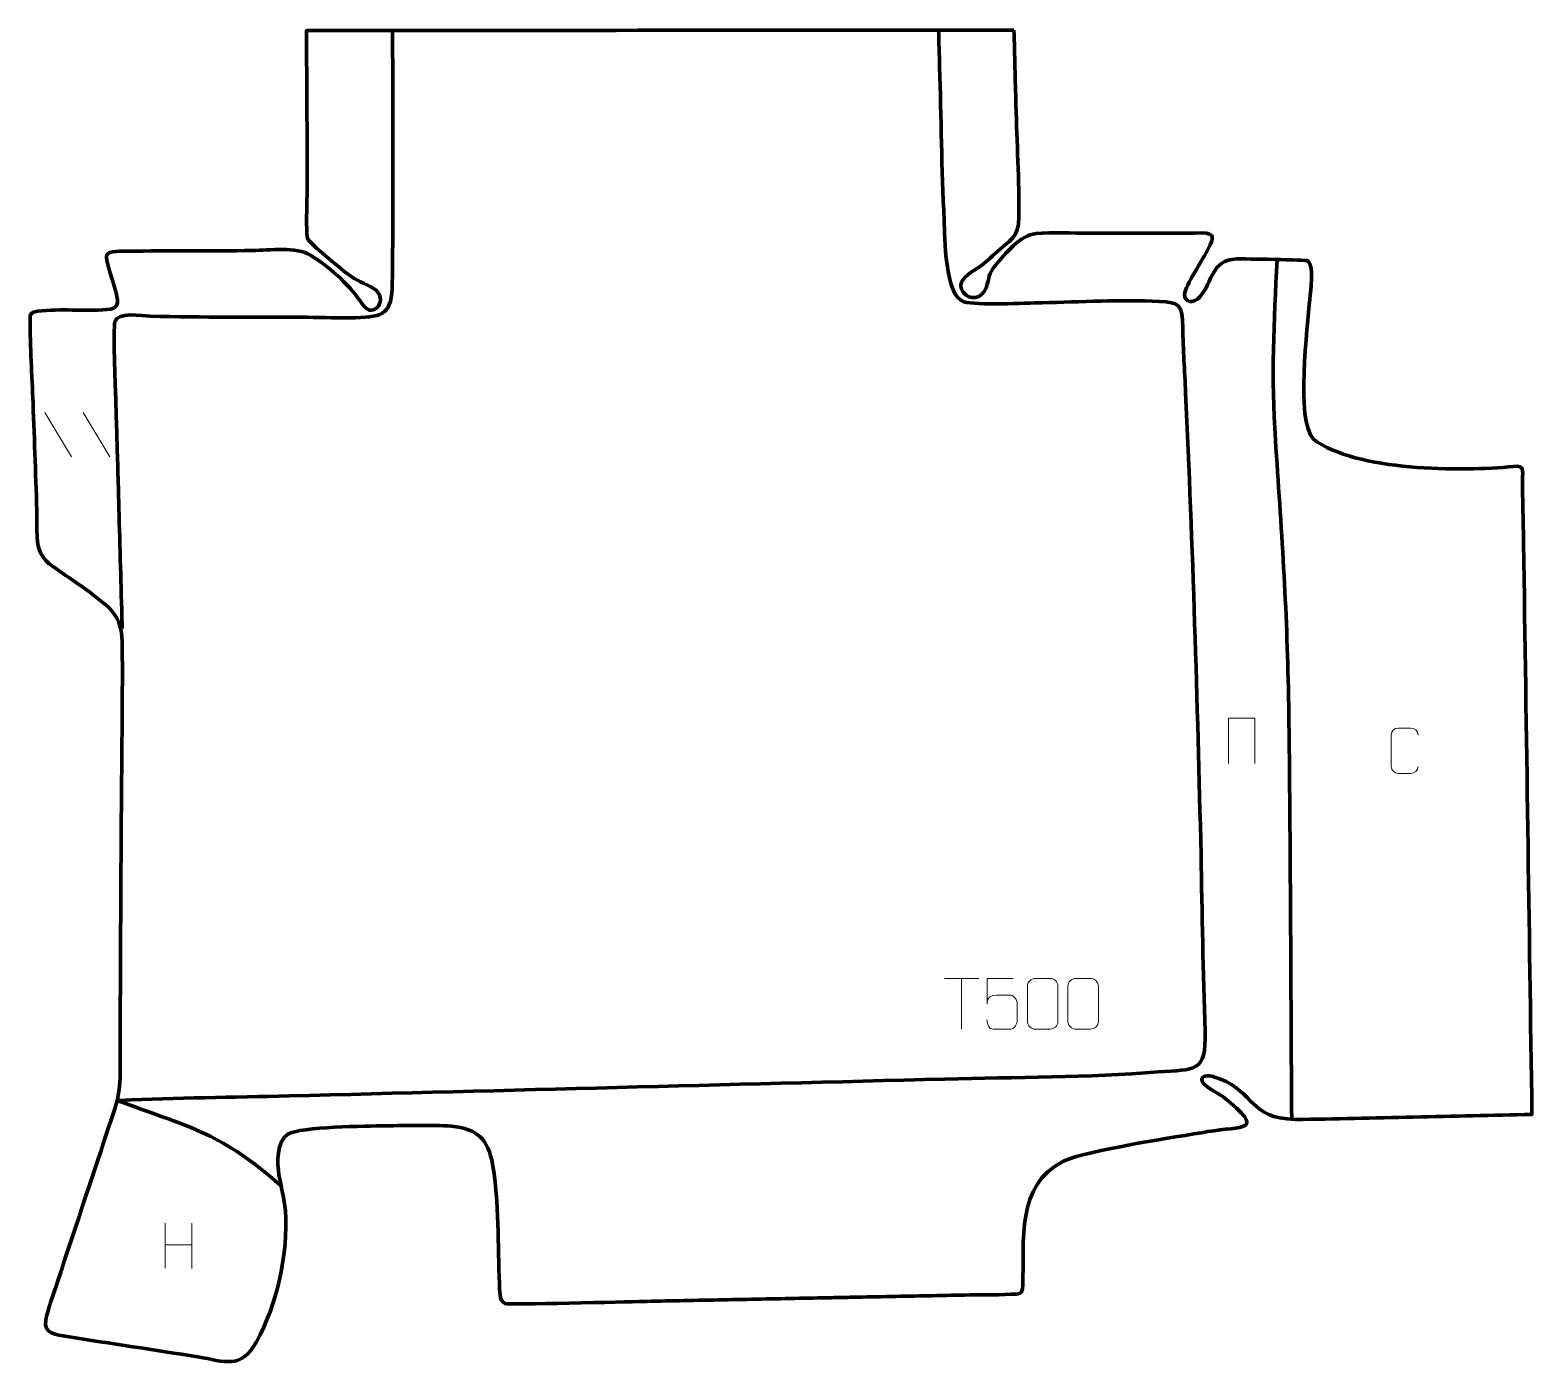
# Model space of a CAD drawing. Header units: millimetres. Extents: x 972 to 1713, y 87 to 748.
import ezdxf

# ---------------------------------------------------------------- set-up
doc = ezdxf.new("R2010")
doc.units = ezdxf.units.MM
doc.header["$MEASUREMENT"] = 0
doc.layers.add('layer 2', color=7, linetype='Continuous')
doc.layers.add('layer 3', color=7, linetype='Continuous')

msp = doc.modelspace()

# ---------------------------------------------------------------- linework, layer by layer
at = {"layer": 'layer 2', "color": 142, "lineweight": 158}
for points, knots in [([(1150.7404, 748.1196), (1150.7049, 706.5768), (1151.2259, 665.0112), (1150.532, 623.4735), (1150.532, 623.4735), (1150.2786, 608.3133), (1146.6939, 606.9999), (1132.3469, 606.4326), (1132.3469, 606.4326), (1124.7452, 606.161), (1116.3218, 606.6005), (1108.5775, 606.618), (1108.5775, 606.618), (1082.725, 606.6763), (1056.8943, 606.5499), (1031.0461, 607.2154), (1031.0461, 607.2154), (1026.9758, 607.3238), (1015.1295, 609.5528), (1013.7233, 604.3537), (1013.7233, 604.3537), (1012.6035, 600.214), (1013.893, 573.8402), (1014.079, 567.2185), (1014.079, 567.2185), (1014.3886, 556.1985), (1014.7497, 545.18), (1015.0667, 534.1602), (1015.0667, 534.1602), (1015.0667, 534.1602), (1015.0773, 533.7836), (1015.0773, 533.7836), (1015.0773, 533.7836), (1015.2417, 527.7673), (1015.4061, 521.7512), (1015.571, 515.7349), (1015.571, 515.7349), (1016.0917, 496.7363), (1016.6124, 477.7377), (1017.1332, 458.7391), (1017.1332, 458.7391), (1017.1852, 456.8393), (1017.2373, 454.9394), (1017.2894, 453.0396)], [0, 0, 0, 0, 0.08333333, 0.08333333, 0.08333333, 0.08333333, 0.16666667, 0.16666667, 0.16666667, 0.16666667, 0.25, 0.25, 0.25, 0.25, 0.33333333, 0.33333333, 0.33333333, 0.33333333, 0.41666667, 0.41666667, 0.41666667, 0.41666667, 0.5, 0.5, 0.5, 0.5, 0.58333333, 0.58333333, 0.58333333, 0.58333333, 0.66666667, 0.66666667, 0.66666667, 0.66666667, 0.75, 0.75, 0.75, 0.75, 0.83333333, 0.83333333, 0.83333333, 0.83333333, 1, 1, 1, 1]), ([(1420.128, 748.3239), (1420.3007, 742.296), (1420.4735, 736.2682), (1420.6461, 730.2403), (1420.6461, 730.2403), (1421.3597, 705.2034), (1421.5743, 679.6574), (1422.8603, 654.7005), (1422.8603, 654.7005), (1423.2018, 646.2516), (1423.1351, 617.2743), (1432.5975, 614.3272), (1432.5975, 614.3272), (1438.8773, 612.3714), (1462.8177, 613.6979), (1471.2313, 613.81), (1471.2313, 613.81), (1490.1078, 614.148), (1510.312, 615.439), (1529.0412, 614.4762), (1529.0412, 614.4762), (1539.225, 613.9527), (1540.3849, 612.9696), (1540.5749, 601.4668), (1540.5749, 601.4668), (1540.747, 591.0466), (1541.534, 579.8698), (1542.0237, 569.3801), (1542.0237, 569.3801), (1545.4837, 493.6464), (1547.8975, 417.3933), (1549.6082, 341.5955), (1549.6082, 341.5955), (1550.1935, 312.4181), (1550.5949, 283.4821), (1551.608, 254.2959), (1551.608, 254.2959), (1552.3256, 233.6249), (1546.4521, 235.7574), (1528.5007, 234.2948), (1528.5007, 234.2948), (1493.8789, 231.468), (1458.0551, 231.7023), (1423.2371, 230.8027), (1423.2371, 230.8027), (1315.3957, 228.0165), (1207.5543, 225.2306), (1099.7131, 222.4448), (1099.7131, 222.4448), (1072.102, 221.7591), (1044.0125, 221.5917), (1016.473, 220.2792), (1016.473, 220.2792), (1013.9808, 220.1604), (1015.2247, 220.0621), (1017.268, 219.3161), (1017.268, 219.3161), (1052.025, 206.625), (1066.4796, 203.7477), (1095.3134, 178.3901)], [0, 0, 0, 0, 0.0625, 0.0625, 0.0625, 0.0625, 0.125, 0.125, 0.125, 0.125, 0.1875, 0.1875, 0.1875, 0.1875, 0.25, 0.25, 0.25, 0.25, 0.3125, 0.3125, 0.3125, 0.3125, 0.375, 0.375, 0.375, 0.375, 0.4375, 0.4375, 0.4375, 0.4375, 0.5, 0.5, 0.5, 0.5, 0.5625, 0.5625, 0.5625, 0.5625, 0.625, 0.625, 0.625, 0.625, 0.6875, 0.6875, 0.6875, 0.6875, 0.75, 0.75, 0.75, 0.75, 0.8125, 0.8125, 0.8125, 0.8125, 0.875, 0.875, 0.875, 0.875, 1, 1, 1, 1]), ([(1587.1265, 634.9304), (1585.5541, 604.4288), (1584.2539, 576.8406), (1586.3165, 546.2098), (1586.3165, 546.2098), (1589.1932, 503.7684), (1592.1077, 462.4604), (1592.7726, 419.8574), (1592.7726, 419.8574), (1593.827, 351.8097), (1593.8095, 283.5837), (1594.3267, 215.5073), (1594.3267, 215.5073), (1594.3387, 213.923), (1594.3508, 212.3388), (1594.3628, 210.7545)], [0, 0, 0, 0, 0.2, 0.2, 0.2, 0.2, 0.4, 0.4, 0.4, 0.4, 0.6, 0.6, 0.6, 0.6, 1, 1, 1, 1])]:
    msp.add_open_spline(points, degree=3, knots=knots, dxfattribs=at)
at = {"layer": 'layer 2', "color": 142, "lineweight": 9}
for points in [[(979.112, 559.717), (979.112, 559.717), (992.2696, 537.8547), (992.2696, 537.8547)], [(979.112, 559.717), (979.112, 559.717), (992.2696, 537.8547), (992.2696, 537.8547)], [(997.9794, 559.717), (997.9794, 559.717), (1011.1369, 537.8547), (1011.1369, 537.8547)], [(997.9794, 559.717), (997.9794, 559.717), (1011.1369, 537.8547), (1011.1369, 537.8547)], [(1422.9866, 280.3632), (1422.9866, 280.3632), (1439.9706, 280.3632), (1439.9706, 280.3632)], [(1431.4788, 255.4378), (1431.4788, 255.4378), (1431.4788, 280.3867), (1431.4788, 280.3867)], [(1038.4546, 159.704), (1038.4546, 159.704), (1038.4546, 137.5154), (1038.4546, 137.5154)], [(1051.5679, 159.704), (1051.5679, 159.704), (1051.5679, 137.3578), (1051.5679, 137.3578)], [(1038.472, 149.0636), (1038.472, 149.0636), (1051.5679, 149.0636), (1051.5679, 149.0636)]]:
    msp.add_open_spline(points, degree=3, dxfattribs=at)
for points, knots in [([(1563.1111, 386.5472), (1563.1111, 386.5472), (1563.1111, 408.8933), (1563.1111, 408.8933), (1563.1111, 408.8933), (1563.1111, 408.8933), (1576.227, 408.8933), (1576.227, 408.8933), (1576.227, 408.8933), (1576.227, 408.8933), (1576.227, 386.5472), (1576.227, 386.5472)], [0, 0, 0, 0, 0.25, 0.25, 0.25, 0.25, 0.5, 0.5, 0.5, 0.5, 1, 1, 1, 1]), ([(1656.7349, 385.028), (1656.6098, 382.9474), (1655.1079, 381.6225), (1653.1845, 381.6128), (1653.1845, 381.6128), (1651.0963, 381.6131), (1649.0081, 381.6131), (1646.9202, 381.6128), (1646.9202, 381.6128), (1645.1963, 381.5184), (1643.4303, 383.206), (1643.4403, 385.0125), (1643.4403, 385.0125), (1643.4406, 390.1796), (1643.4406, 395.3464), (1643.4403, 400.5129), (1643.4403, 400.5129), (1643.4441, 402.4276), (1645.0083, 403.9672), (1646.9357, 403.9551), (1646.9357, 403.9551), (1649.0184, 403.9551), (1651.1015, 403.9551), (1653.1845, 403.9551), (1653.1845, 403.9551), (1654.9278, 403.9869), (1656.7111, 402.6513), (1656.7349, 400.4683)], [0, 0, 0, 0, 0.125, 0.125, 0.125, 0.125, 0.25, 0.25, 0.25, 0.25, 0.375, 0.375, 0.375, 0.375, 0.5, 0.5, 0.5, 0.5, 0.625, 0.625, 0.625, 0.625, 0.75, 0.75, 0.75, 0.75, 1, 1, 1, 1]), ([(1456.868, 280.3647), (1456.868, 280.3647), (1444.0187, 280.3647), (1444.0187, 280.3647), (1444.0187, 280.3647), (1444.019, 276.1349), (1444.019, 271.9047), (1444.0187, 267.6743), (1444.0187, 267.6743), (1444.0184, 270.9838), (1445.6491, 272.0554), (1448.4606, 272.116), (1448.4606, 272.116), (1450.8997, 272.1163), (1453.3388, 272.1163), (1455.7776, 272.116), (1455.7776, 272.116), (1457.427, 272.1227), (1458.9017, 269.7427), (1458.9302, 267.6743), (1458.9302, 267.6743), (1458.9299, 265.0875), (1458.9299, 262.5004), (1458.9302, 259.9132), (1458.9302, 259.9132), (1458.9763, 257.9541), (1457.4773, 255.5183), (1455.8516, 255.4598), (1455.8516, 255.4598), (1453.8955, 255.4601), (1449.0014, 255.4601), (1447.0447, 255.4598), (1447.0447, 255.4598), (1445.1996, 255.451), (1444.0927, 257.4154), (1444.0719, 259.9661)], [0, 0, 0, 0, 0.1, 0.1, 0.1, 0.1, 0.2, 0.2, 0.2, 0.2, 0.3, 0.3, 0.3, 0.3, 0.4, 0.4, 0.4, 0.4, 0.5, 0.5, 0.5, 0.5, 0.6, 0.6, 0.6, 0.6, 0.7, 0.7, 0.7, 0.7, 0.8, 0.8, 0.8, 0.8, 1, 1, 1, 1]), ([(1467.8912, 280.4092), (1470.2568, 280.4092), (1472.6229, 280.4092), (1474.989, 280.4092), (1474.989, 280.4092), (1476.9691, 280.4448), (1478.9948, 278.9508), (1479.0219, 276.5091), (1479.0219, 276.5091), (1479.0215, 270.7528), (1479.0215, 264.9961), (1479.0219, 259.2389), (1479.0219, 259.2389), (1478.8797, 256.9117), (1477.1737, 255.4297), (1474.989, 255.4189), (1474.989, 255.4189), (1472.617, 255.4193), (1470.2451, 255.4193), (1467.8735, 255.4189), (1467.8735, 255.4189), (1465.9154, 255.3133), (1463.9093, 257.2009), (1463.9207, 259.2215), (1463.9207, 259.2215), (1463.9211, 265.0011), (1463.9211, 270.7802), (1463.9207, 276.559), (1463.9207, 276.559), (1463.925, 278.7006), (1465.7018, 280.4228), (1467.8912, 280.4092)], [0, 0, 0, 0, 0.11111111, 0.11111111, 0.11111111, 0.11111111, 0.22222222, 0.22222222, 0.22222222, 0.22222222, 0.33333333, 0.33333333, 0.33333333, 0.33333333, 0.44444444, 0.44444444, 0.44444444, 0.44444444, 0.55555556, 0.55555556, 0.55555556, 0.55555556, 0.66666667, 0.66666667, 0.66666667, 0.66666667, 0.77777778, 0.77777778, 0.77777778, 0.77777778, 1, 1, 1, 1]), ([(1487.8875, 280.4092), (1490.2531, 280.4092), (1492.6192, 280.4092), (1494.9853, 280.4092), (1494.9853, 280.4092), (1496.9654, 280.4448), (1498.9911, 278.9508), (1499.0182, 276.5091), (1499.0182, 276.5091), (1499.0178, 270.7528), (1499.0178, 264.9961), (1499.0182, 259.2389), (1499.0182, 259.2389), (1498.876, 256.9117), (1497.17, 255.4297), (1494.9853, 255.4189), (1494.9853, 255.4189), (1492.6133, 255.4193), (1490.2414, 255.4193), (1487.8698, 255.4189), (1487.8698, 255.4189), (1485.9117, 255.3133), (1483.9056, 257.2009), (1483.917, 259.2215), (1483.917, 259.2215), (1483.9174, 265.0011), (1483.9174, 270.7802), (1483.917, 276.559), (1483.917, 276.559), (1483.9213, 278.7006), (1485.6981, 280.4228), (1487.8875, 280.4092)], [0, 0, 0, 0, 0.11111111, 0.11111111, 0.11111111, 0.11111111, 0.22222222, 0.22222222, 0.22222222, 0.22222222, 0.33333333, 0.33333333, 0.33333333, 0.33333333, 0.44444444, 0.44444444, 0.44444444, 0.44444444, 0.55555556, 0.55555556, 0.55555556, 0.55555556, 0.66666667, 0.66666667, 0.66666667, 0.66666667, 0.77777778, 0.77777778, 0.77777778, 0.77777778, 1, 1, 1, 1])]:
    msp.add_open_spline(points, degree=3, knots=knots, dxfattribs=at)
at = {"layer": 'layer 3', "color": 242, "lineweight": 158}
msp.add_open_spline([(1457.3273, 748.3522), (1457.645, 735.9696), (1457.9627, 723.5871), (1458.2806, 711.2046), (1458.2806, 711.2046), (1458.7696, 692.9724), (1459.9358, 674.149), (1459.7584, 655.9805), (1459.7584, 655.9805), (1459.6568, 645.5869), (1455.1872, 644.7512), (1448.2675, 638.2944), (1448.2675, 638.2944), (1443.9761, 634.2902), (1442.6299, 633.0186), (1437.5911, 629.7502), (1437.5911, 629.7502), (1434.0644, 627.4626), (1428.6878, 623.8642), (1432.2402, 619.0519), (1432.2402, 619.0519), (1435.4234, 614.7396), (1441.4949, 615.5035), (1443.565, 621.1921), (1443.565, 621.1921), (1445.4879, 626.4765), (1444.2831, 627.7064), (1448.3666, 632.4982), (1448.3666, 632.4982), (1453.1695, 638.1358), (1460.4116, 647.081), (1468.1937, 647.9153), (1468.1937, 647.9153), (1475.9585, 648.7479), (1486.5665, 648.068), (1494.696, 648.0763), (1494.696, 648.0763), (1513.1571, 648.0983), (1531.6184, 648.1108), (1550.0792, 648.2224), (1550.0792, 648.2224), (1556.7994, 648.0455), (1555.9171, 645.8691), (1553.1954, 640.4046), (1553.1954, 640.4046), (1550.8519, 635.6995), (1541.7115, 621.9112), (1541.4518, 618.0474), (1541.4518, 618.0474), (1541.1776, 613.9692), (1545.8906, 613.089), (1549.0487, 616.7477), (1549.0487, 616.7477), (1555.5769, 624.311), (1554.6548, 634.9731), (1567.1446, 635.4243), (1567.1446, 635.4243), (1571.1262, 635.4394), (1601.276, 635.0872), (1602.3483, 634.4515), (1602.3483, 634.4515), (1605.513, 631.6197), (1603.6847, 619.8894), (1603.3214, 615.6166), (1603.3214, 615.6166), (1602.1696, 602.0716), (1596.1881, 555.8053), (1605.1291, 546.4915), (1605.1291, 546.4915), (1625.7204, 530.6715), (1678.3204, 530.4314), (1703.7251, 533.0168), (1703.7251, 533.0168), (1709.4749, 533.602), (1708.208, 531.2526), (1708.2342, 526.4713), (1708.2342, 526.4713), (1708.2915, 516.0575), (1708.6307, 505.402), (1708.7847, 494.9499), (1708.7847, 494.9499), (1710.1674, 401.0912), (1711.5349, 307.2322), (1712.9114, 213.3734), (1712.9114, 213.3734), (1673.9907, 212.5142), (1635.0512, 211.4723), (1596.1298, 210.7826), (1596.1298, 210.7826), (1572.8232, 211.741), (1576.8234, 223.7685), (1558.8088, 230.897), (1558.8088, 230.897), (1556.9436, 231.6351), (1550.8717, 233.926), (1549.9732, 230.8686), (1549.9732, 230.8686), (1549.5795, 227.4681), (1558.1659, 223.8948), (1560.3883, 222.1208), (1560.3883, 222.1208), (1582.7563, 204.2648), (1569.654, 207.7382), (1552.9461, 204.8446), (1552.9461, 204.8446), (1537.9276, 202.2473), (1493.135, 195.629), (1481.7172, 190.2865), (1481.7172, 190.2865), (1457.9371, 178.1348), (1462.5987, 151.078), (1461.6227, 128.8837), (1461.6227, 128.8837), (1461.4167, 124.2018), (1460.3082, 124.8269), (1455.5347, 124.5894), (1455.5347, 124.5894), (1448.2507, 124.2271), (1440.2723, 124.3661), (1432.8775, 124.2193), (1432.8775, 124.2193), (1426.8576, 124.0998), (1420.8377, 123.9802), (1414.8178, 123.8607), (1414.8178, 123.8607), (1408.7979, 123.7412), (1402.778, 123.6216), (1396.7581, 123.5021), (1396.7581, 123.5021), (1390.4214, 123.3762), (1384.0847, 123.2504), (1377.748, 123.1246), (1377.748, 123.1246), (1374.2628, 123.0554), (1370.7776, 122.9862), (1367.2924, 122.917), (1367.2924, 122.917), (1361.2725, 122.7974), (1355.2526, 122.678), (1349.2327, 122.5584), (1349.2327, 122.5584), (1342.896, 122.4325), (1336.5594, 122.3067), (1330.2226, 122.1808), (1330.2226, 122.1808), (1317.5492, 121.9292), (1304.8757, 121.6775), (1292.2024, 121.4259), (1292.2024, 121.4259), (1286.1825, 121.3063), (1280.1626, 121.1868), (1274.1427, 121.0673), (1274.1427, 121.0673), (1266.5064, 120.9112), (1207.7645, 119.285), (1206.1884, 120.0302), (1206.1884, 120.0302), (1203.163, 121.4608), (1203.5914, 126.674), (1203.4279, 129.7554), (1203.4279, 129.7554), (1202.6018, 148.5593), (1203.3372, 170.2993), (1200.0835, 188.6286), (1200.0835, 188.6286), (1197.7628, 201.0475), (1192.725, 206.2918), (1179.7637, 207.5213), (1179.7637, 207.5213), (1169.5985, 208.1967), (1157.3987, 207.887), (1147.1709, 207.7145), (1147.1709, 207.7145), (1138.3487, 207.5662), (1105.1714, 207.3112), (1099.0251, 203.5702), (1099.0251, 203.5702), (1093.3717, 200.1292), (1093.7294, 189.2662), (1094.651, 183.5442), (1094.651, 183.5442), (1095.6248, 177.4984), (1097.2997, 171.8912), (1097.8817, 165.7243), (1097.8817, 165.7243), (1099.2389, 145.0719), (1093.6436, 119.2759), (1083.5508, 101.166), (1083.5508, 101.166), (1075.8011, 87.2609), (1068.0238, 91.5515), (1054.6, 93.7054), (1054.6, 93.7054), (1033.1358, 97.1459), (1011.6227, 100.2975), (990.1796, 103.7187), (990.1796, 103.7187), (984.7834, 104.6327), (978.4058, 105.0829), (979.5458, 111.8351), (979.5458, 111.8351), (980.3061, 116.3392), (983.7217, 125.7899), (985.3338, 130.674), (985.3338, 130.674), (994.7931, 159.3172), (1004.3324, 187.9339), (1013.7965, 216.5751), (1013.7965, 216.5751), (1017.261, 227.0598), (1016.2023, 240.17), (1016.26, 251.2889), (1016.26, 251.2889), (1016.4247, 283.0107), (1016.5838, 314.7326), (1016.7457, 346.4546), (1016.7457, 346.4546), (1016.9211, 379.7201), (1017.5367, 413.2604), (1017.3197, 446.4898), (1017.3197, 446.4898), (1016.8135, 460.065), (1011.3381, 463.1556), (1001.2572, 470.9799), (1001.2572, 470.9799), (995.1392, 475.6805), (988.8061, 479.4908), (982.6813, 483.9649), (982.6813, 483.9649), (973.7716, 490.4732), (975.4406, 498.0688), (975.2156, 507.8417), (975.2156, 507.8417), (974.7839, 526.5929), (973.9565, 545.4742), (973.291, 564.2321), (973.291, 564.2321), (972.7795, 577.8106), (971.8154, 592.1324), (971.8599, 605.6329), (971.8599, 605.6329), (971.8687, 608.2933), (972.0895, 608.965), (975.4981, 609.6149), (975.4981, 609.6149), (987.2594, 611.0156), (998.4005, 609.5109), (1009.698, 610.4441), (1009.698, 610.4441), (1015.4896, 610.9225), (1015.5895, 613.2312), (1014.2699, 618.7452), (1014.2699, 618.7452), (1013.5568, 621.7247), (1008.9347, 635.3296), (1009.5825, 637.1582), (1009.5825, 637.1582), (1010.5194, 639.803), (1017.3875, 639.1806), (1019.9113, 639.2228), (1019.9113, 639.2228), (1040.3705, 639.5461), (1061.0639, 639.4063), (1081.5585, 639.528), (1081.5585, 639.528), (1089.7208, 639.7858), (1103.2242, 641.5228), (1110.2834, 637.2058), (1110.2834, 637.2058), (1118.7953, 632.0006), (1128.9362, 623.1173), (1134.5574, 614.8627), (1134.5574, 614.8627), (1136.3707, 612.031), (1139.4157, 607.9642), (1142.9551, 611.3237), (1142.9551, 611.3237), (1145.9544, 614.1708), (1144.8913, 618.7064), (1141.2995, 620.898), (1141.2995, 620.898), (1136.5081, 623.8216), (1133.3416, 624.2817), (1128.215, 628.2473), (1128.215, 628.2473), (1125.2295, 630.6042), (1109.2487, 643.3925), (1108.686, 645.7267), (1108.686, 645.7267), (1107.9447, 649.984), (1108.4529, 661.897), (1108.519, 666.7723), (1108.519, 666.7723), (1108.7671, 685.0956), (1108.4242, 703.9061), (1108.3435, 722.2834), (1108.3435, 722.2834), (1108.3058, 730.8847), (1108.268, 739.4861), (1108.2302, 748.0874), (1108.2302, 748.0874), (1224.5959, 748.1757), (1340.9616, 748.2639), (1457.3273, 748.3522)], degree=3, knots=[0, 0, 0, 0, 0.01298701, 0.01298701, 0.01298701, 0.01298701, 0.02597403, 0.02597403, 0.02597403, 0.02597403, 0.03896104, 0.03896104, 0.03896104, 0.03896104, 0.05194805, 0.05194805, 0.05194805, 0.05194805, 0.06493506, 0.06493506, 0.06493506, 0.06493506, 0.07792208, 0.07792208, 0.07792208, 0.07792208, 0.09090909, 0.09090909, 0.09090909, 0.09090909, 0.1038961, 0.1038961, 0.1038961, 0.1038961, 0.11688312, 0.11688312, 0.11688312, 0.11688312, 0.12987013, 0.12987013, 0.12987013, 0.12987013, 0.14285714, 0.14285714, 0.14285714, 0.14285714, 0.15584416, 0.15584416, 0.15584416, 0.15584416, 0.16883117, 0.16883117, 0.16883117, 0.16883117, 0.18181818, 0.18181818, 0.18181818, 0.18181818, 0.19480519, 0.19480519, 0.19480519, 0.19480519, 0.20779221, 0.20779221, 0.20779221, 0.20779221, 0.22077922, 0.22077922, 0.22077922, 0.22077922, 0.23376623, 0.23376623, 0.23376623, 0.23376623, 0.24675325, 0.24675325, 0.24675325, 0.24675325, 0.25974026, 0.25974026, 0.25974026, 0.25974026, 0.27272727, 0.27272727, 0.27272727, 0.27272727, 0.28571429, 0.28571429, 0.28571429, 0.28571429, 0.2987013, 0.2987013, 0.2987013, 0.2987013, 0.31168831, 0.31168831, 0.31168831, 0.31168831, 0.32467532, 0.32467532, 0.32467532, 0.32467532, 0.33766234, 0.33766234, 0.33766234, 0.33766234, 0.35064935, 0.35064935, 0.35064935, 0.35064935, 0.36363636, 0.36363636, 0.36363636, 0.36363636, 0.37662338, 0.37662338, 0.37662338, 0.37662338, 0.38961039, 0.38961039, 0.38961039, 0.38961039, 0.4025974, 0.4025974, 0.4025974, 0.4025974, 0.41558442, 0.41558442, 0.41558442, 0.41558442, 0.42857143, 0.42857143, 0.42857143, 0.42857143, 0.44155844, 0.44155844, 0.44155844, 0.44155844, 0.45454545, 0.45454545, 0.45454545, 0.45454545, 0.46753247, 0.46753247, 0.46753247, 0.46753247, 0.48051948, 0.48051948, 0.48051948, 0.48051948, 0.49350649, 0.49350649, 0.49350649, 0.49350649, 0.50649351, 0.50649351, 0.50649351, 0.50649351, 0.51948052, 0.51948052, 0.51948052, 0.51948052, 0.53246753, 0.53246753, 0.53246753, 0.53246753, 0.54545455, 0.54545455, 0.54545455, 0.54545455, 0.55844156, 0.55844156, 0.55844156, 0.55844156, 0.57142857, 0.57142857, 0.57142857, 0.57142857, 0.58441558, 0.58441558, 0.58441558, 0.58441558, 0.5974026, 0.5974026, 0.5974026, 0.5974026, 0.61038961, 0.61038961, 0.61038961, 0.61038961, 0.62337662, 0.62337662, 0.62337662, 0.62337662, 0.63636364, 0.63636364, 0.63636364, 0.63636364, 0.64935065, 0.64935065, 0.64935065, 0.64935065, 0.66233766, 0.66233766, 0.66233766, 0.66233766, 0.67532468, 0.67532468, 0.67532468, 0.67532468, 0.68831169, 0.68831169, 0.68831169, 0.68831169, 0.7012987, 0.7012987, 0.7012987, 0.7012987, 0.71428571, 0.71428571, 0.71428571, 0.71428571, 0.72727273, 0.72727273, 0.72727273, 0.72727273, 0.74025974, 0.74025974, 0.74025974, 0.74025974, 0.75324675, 0.75324675, 0.75324675, 0.75324675, 0.76623377, 0.76623377, 0.76623377, 0.76623377, 0.77922078, 0.77922078, 0.77922078, 0.77922078, 0.79220779, 0.79220779, 0.79220779, 0.79220779, 0.80519481, 0.80519481, 0.80519481, 0.80519481, 0.81818182, 0.81818182, 0.81818182, 0.81818182, 0.83116883, 0.83116883, 0.83116883, 0.83116883, 0.84415584, 0.84415584, 0.84415584, 0.84415584, 0.85714286, 0.85714286, 0.85714286, 0.85714286, 0.87012987, 0.87012987, 0.87012987, 0.87012987, 0.88311688, 0.88311688, 0.88311688, 0.88311688, 0.8961039, 0.8961039, 0.8961039, 0.8961039, 0.90909091, 0.90909091, 0.90909091, 0.90909091, 0.92207792, 0.92207792, 0.92207792, 0.92207792, 0.93506494, 0.93506494, 0.93506494, 0.93506494, 0.94805195, 0.94805195, 0.94805195, 0.94805195, 0.96103896, 0.96103896, 0.96103896, 0.96103896, 0.97402597, 0.97402597, 0.97402597, 0.97402597, 1, 1, 1, 1], dxfattribs=at)

doc.saveas('drawing.dxf')
